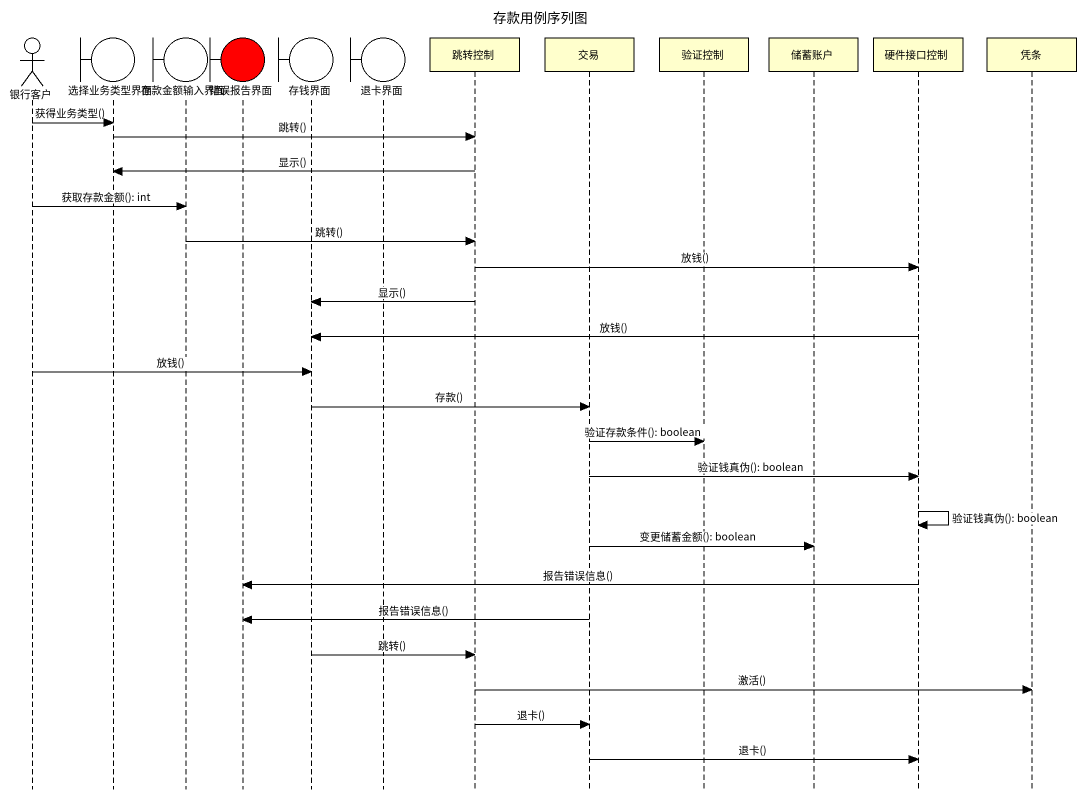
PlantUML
@startuml
title 存款用例序列图
hide footbox
actor 银行客户
boundary 选择业务类型界面
boundary 存款金额输入界面
boundary 错误报告界面 #FF0000
boundary 存钱界面
boundary 退卡界面
participant 跳转控制
participant 交易
participant 验证控制
participant 储蓄账户
participant 硬件接口控制
participant 凭条

银行客户 -> 选择业务类型界面 : 获得业务类型()
选择业务类型界面 -> 跳转控制 : 跳转()
跳转控制 -> 选择业务类型界面 : 显示()
银行客户 -> 存款金额输入界面 : 获取存款金额(): int
存款金额输入界面 -> 跳转控制 : 跳转()
跳转控制 -> 硬件接口控制 : 放钱()
跳转控制 -> 存钱界面 : 显示()
硬件接口控制 -> 存钱界面 : 放钱()
银行客户 -> 存钱界面 : 放钱()
存钱界面 -> 交易 : 存款()
交易 -> 验证控制 : 验证存款条件(): boolean
交易 -> 硬件接口控制 : 验证钱真伪(): boolean
硬件接口控制 -> 硬件接口控制 : 验证钱真伪(): boolean
交易 -> 储蓄账户 : 变更储蓄金额(): boolean
硬件接口控制 -> 错误报告界面 : 报告错误信息()
交易 -> 错误报告界面 : 报告错误信息()
存钱界面 -> 跳转控制 : 跳转()
跳转控制 -> 凭条 : 激活()
跳转控制 -> 交易 : 退卡()
交易 -> 硬件接口控制 : 退卡()
@enduml
